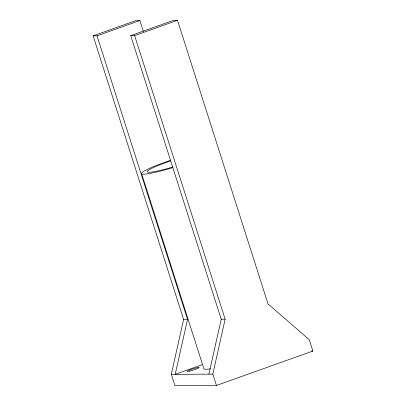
<?xml version="1.0" encoding="UTF-8"?>
<svg xmlns="http://www.w3.org/2000/svg" width="406" height="406" viewBox="0 0 406 406"><rect width="100%" height="100%" fill="white"/><g stroke="black" fill="none" stroke-linecap="round" stroke-linejoin="round"><path stroke-width="0.61" d="M208.907 374.134L221.219 319.202L130.712 35.616L173.58 20.325L177.498 20.3L268.001 303.886L309.27 339.7L312.894 351.043L216.444 385.456L174.92 385.7L171.302 374.357L183.613 319.426L93.106 35.84L135.974 20.544L139.892 20.523L143.359 31.384M93.106 35.84L97.024 35.814L187.531 319.4L175.219 374.332L202.01 364.776M216.444 385.456L212.825 374.114L225.132 319.177L134.63 35.596L130.712 35.616M97.024 35.814L139.892 20.523M134.63 35.596L177.498 20.3M169.977 160.466L157.036 165.161A38.306 3.938 -17.7 0 0 142.516 174.083A38.306 3.938 -17.7 0 0 172.9 167.627M183.613 319.426L187.531 319.4M221.219 319.202L225.132 319.177M311.635 351.053L312.894 351.043M171.302 374.357L212.825 374.114M141.653 173.758L203.919 368.866A38.306 3.938 -17.7 0 0 210.404 368.826M172.875 166.983A32.323 3.324 -17.7 0 1 147.236 171.768A32.323 3.324 -17.7 0 1 170.556 160.898M189.516 371.13A6.227 0.639 -17.7 0 0 199.168 367.684A6.227 0.639 -17.7 0 0 191.287 369.424A6.227 0.639 -17.7 0 0 189.516 371.13"/></g></svg>
